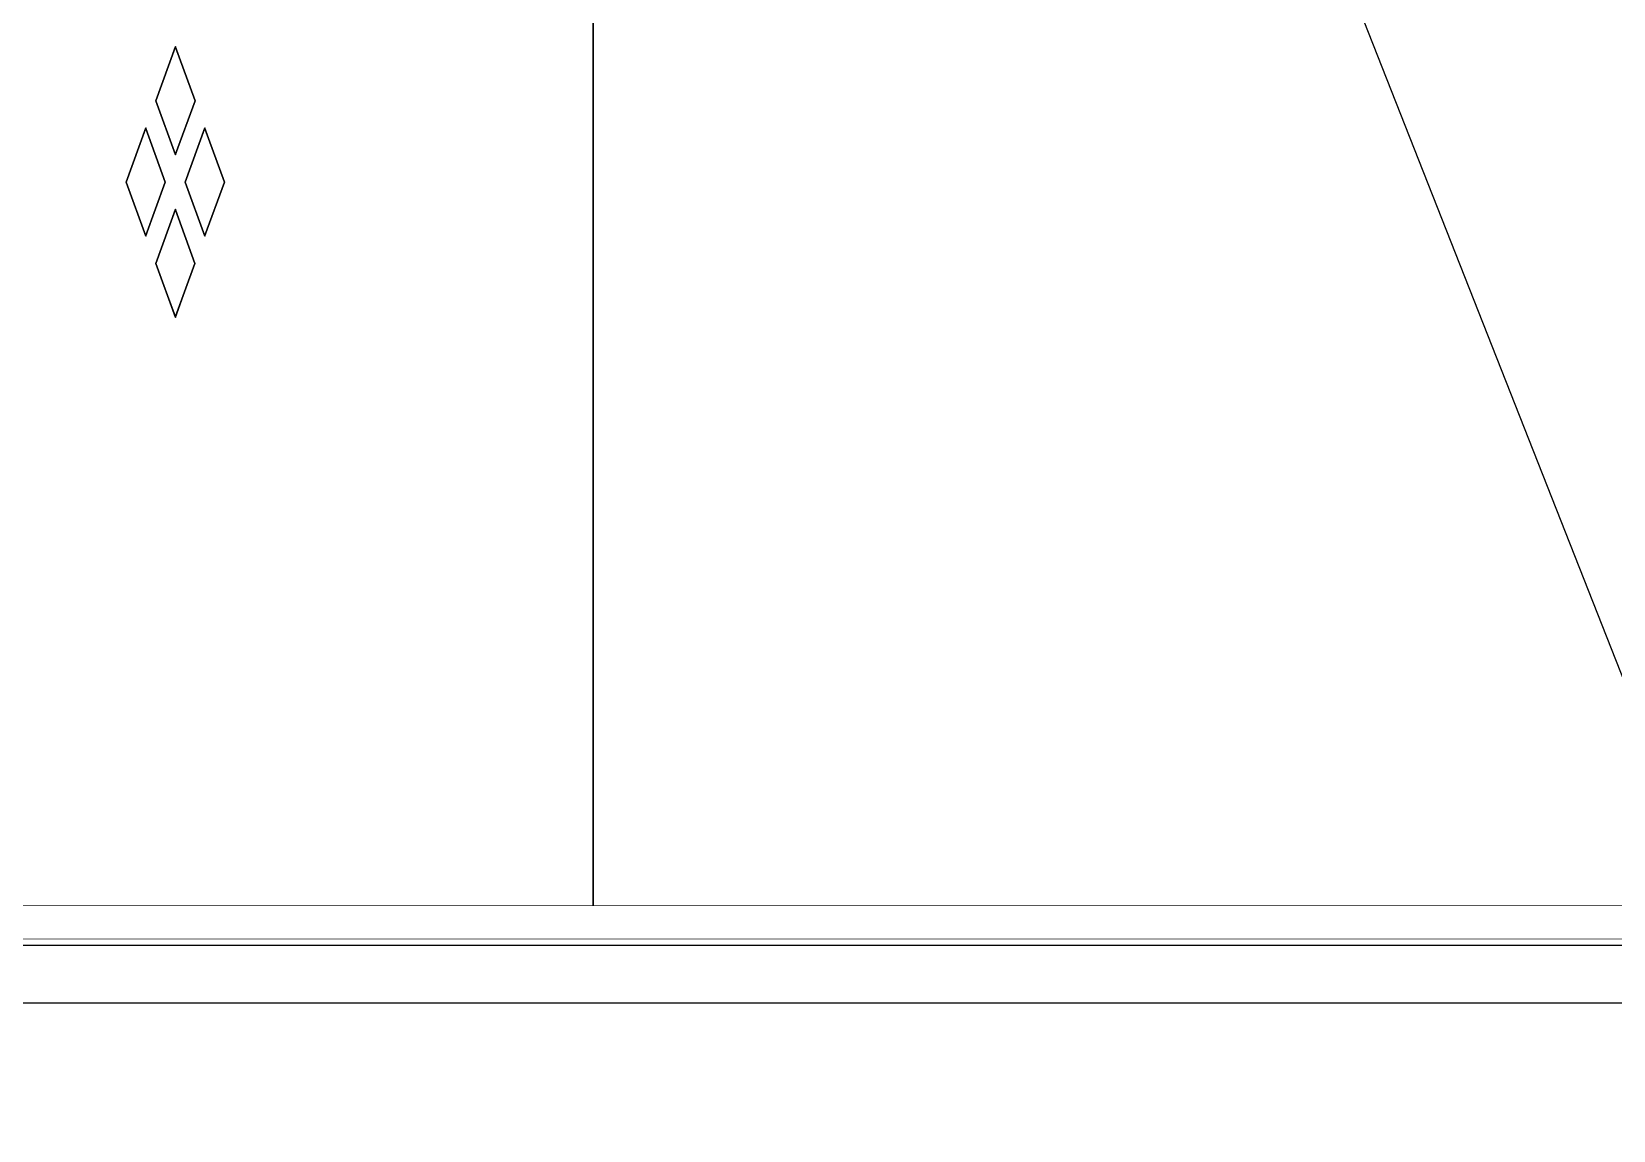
# Model space of a CAD drawing. Header units: millimetres. Extents: x -187347 to 135007, y -6415 to 292048.
# Drawn here: x -41197 to -40106, y 7073 to 7831 of the extents above; entities that cross this region are included whole.
import ezdxf

# ---------------------------------------------------------------- set-up
doc = ezdxf.new("R2010")
doc.units = ezdxf.units.MM
doc.header["$LTSCALE"] = 100
doc.layers.get('0').update_dxf_attribs({"lineweight": 18})
doc.layers.add('1', color=7, linetype='Continuous')
doc.layers.add('Layout Cabinplant', color=30, linetype='Continuous')

# ---------------------------------------------------------------- blocks, each defined once
blk = doc.blocks.new('CP_Giblet area_New')
at = {"color": 0, "linetype": 'Continuous'}
for p, q in [((-1292.2, 1491.4), (602.8, 1491.4)), ((617.8, 1451.4), (-1307.2, 1451.4)), ((-366.7, 1424.1), (-366.7, 642.5)), ((-366.6, 642.5), (-366.6, 1424.1)), ((-366.6, 1424.1), (-366.6, 642.5)), ((-78.4, 1018.1), (-91.8, 980.7)), ((-78.4, 1017.5), (-91.8, 980.7)), ((-91.8, 980.7), (-78.4, 1017.5)), ((-65, 980.7), (-78.4, 1018.1)), ((-78.4, 1018.1), (-65, 980.7)), ((-78.4, 1017.5), (-65, 980.7)), ((-78.4, 943.8), (-91.8, 980.7)), ((-91.8, 980.7), (-78.4, 943.3)), ((-91.8, 980.7), (-78.4, 943.8)), ((-65, 980.7), (-78.4, 943.8)), ((-78.4, 943.3), (-65, 980.7)), ((-65, 980.7), (-78.4, 943.3)), ((-98.8, 962), (-112.2, 924.6)), ((-112.2, 924.6), (-98.8, 961.4)), ((-98.8, 961.4), (-112.2, 924.6)), ((-85.2, 924.6), (-98.8, 962)), ((-98.8, 962), (-85.2, 924.6)), ((-98.8, 961.4), (-85.2, 924.6)), ((-58, 962), (-71.4, 924.6)), ((-71.4, 924.6), (-58, 961.4)), ((-58, 961.4), (-71.4, 924.6)), ((-44.4, 924.6), (-58, 962)), ((-58, 962), (-44.4, 924.6)), ((-58, 961.4), (-44.4, 924.6)), ((-98.8, 887.7), (-112.2, 924.6)), ((-112.2, 924.6), (-98.8, 887.2)), ((-112.2, 924.6), (-98.8, 887.7)), ((-98.8, 887.2), (-85.2, 924.6)), ((-85.2, 924.6), (-98.8, 887.7)), ((-85.2, 924.6), (-98.8, 887.2)), ((-71.4, 924.6), (-58, 887.7)), ((-71.4, 924.6), (-58, 887.2)), ((-58, 887.7), (-71.4, 924.6)), ((-44.4, 924.6), (-58, 887.2)), ((-44.4, 924.6), (-58, 887.7)), ((-58, 887.2), (-44.4, 924.6)), ((-78.4, 905.9), (-92, 868.5)), ((-78.4, 905.3), (-92, 868.5)), ((-92, 868.5), (-78.4, 905.3)), ((-64.8, 868.5), (-78.4, 905.9)), ((-78.4, 905.9), (-64.8, 868.5)), ((-78.4, 905.3), (-64.8, 868.5)), ((-78.4, 831.6), (-92, 868.5)), ((-92, 868.5), (-78.4, 831.6)), ((-92, 868.5), (-78.4, 831.1)), ((-64.8, 868.5), (-78.4, 831.1)), ((-64.8, 868.5), (-78.4, 831.6)), ((-78.4, 831.1), (-64.8, 868.5))]:
    blk.add_line(p, q, dxfattribs=at)
at = {"color": 0, "linetype": 'Continuous', "const_width": 0.5}
for points in [[(-1271.2, 1447.1), (84.8, 1447.1)], [(84.8, 1424.1), (-1261.2, 1424.1)]]:
    blk.add_lwpolyline(points, dxfattribs=at)
at = {"layer": '1', "color": 0, "linetype": 'Continuous'}
blk.add_line((-112.3, -1182.3), (-1495.7, 2329.7), dxfattribs=at)

msp = doc.modelspace()

# ---------------------------------------------------------------- block references
at = {"layer": 'Layout Cabinplant', "rotation": 180}
msp.add_blockref('CP_Giblet area_New', (-41176.6, 8652.2, 0), dxfattribs=at)

doc.saveas('drawing.dxf')
